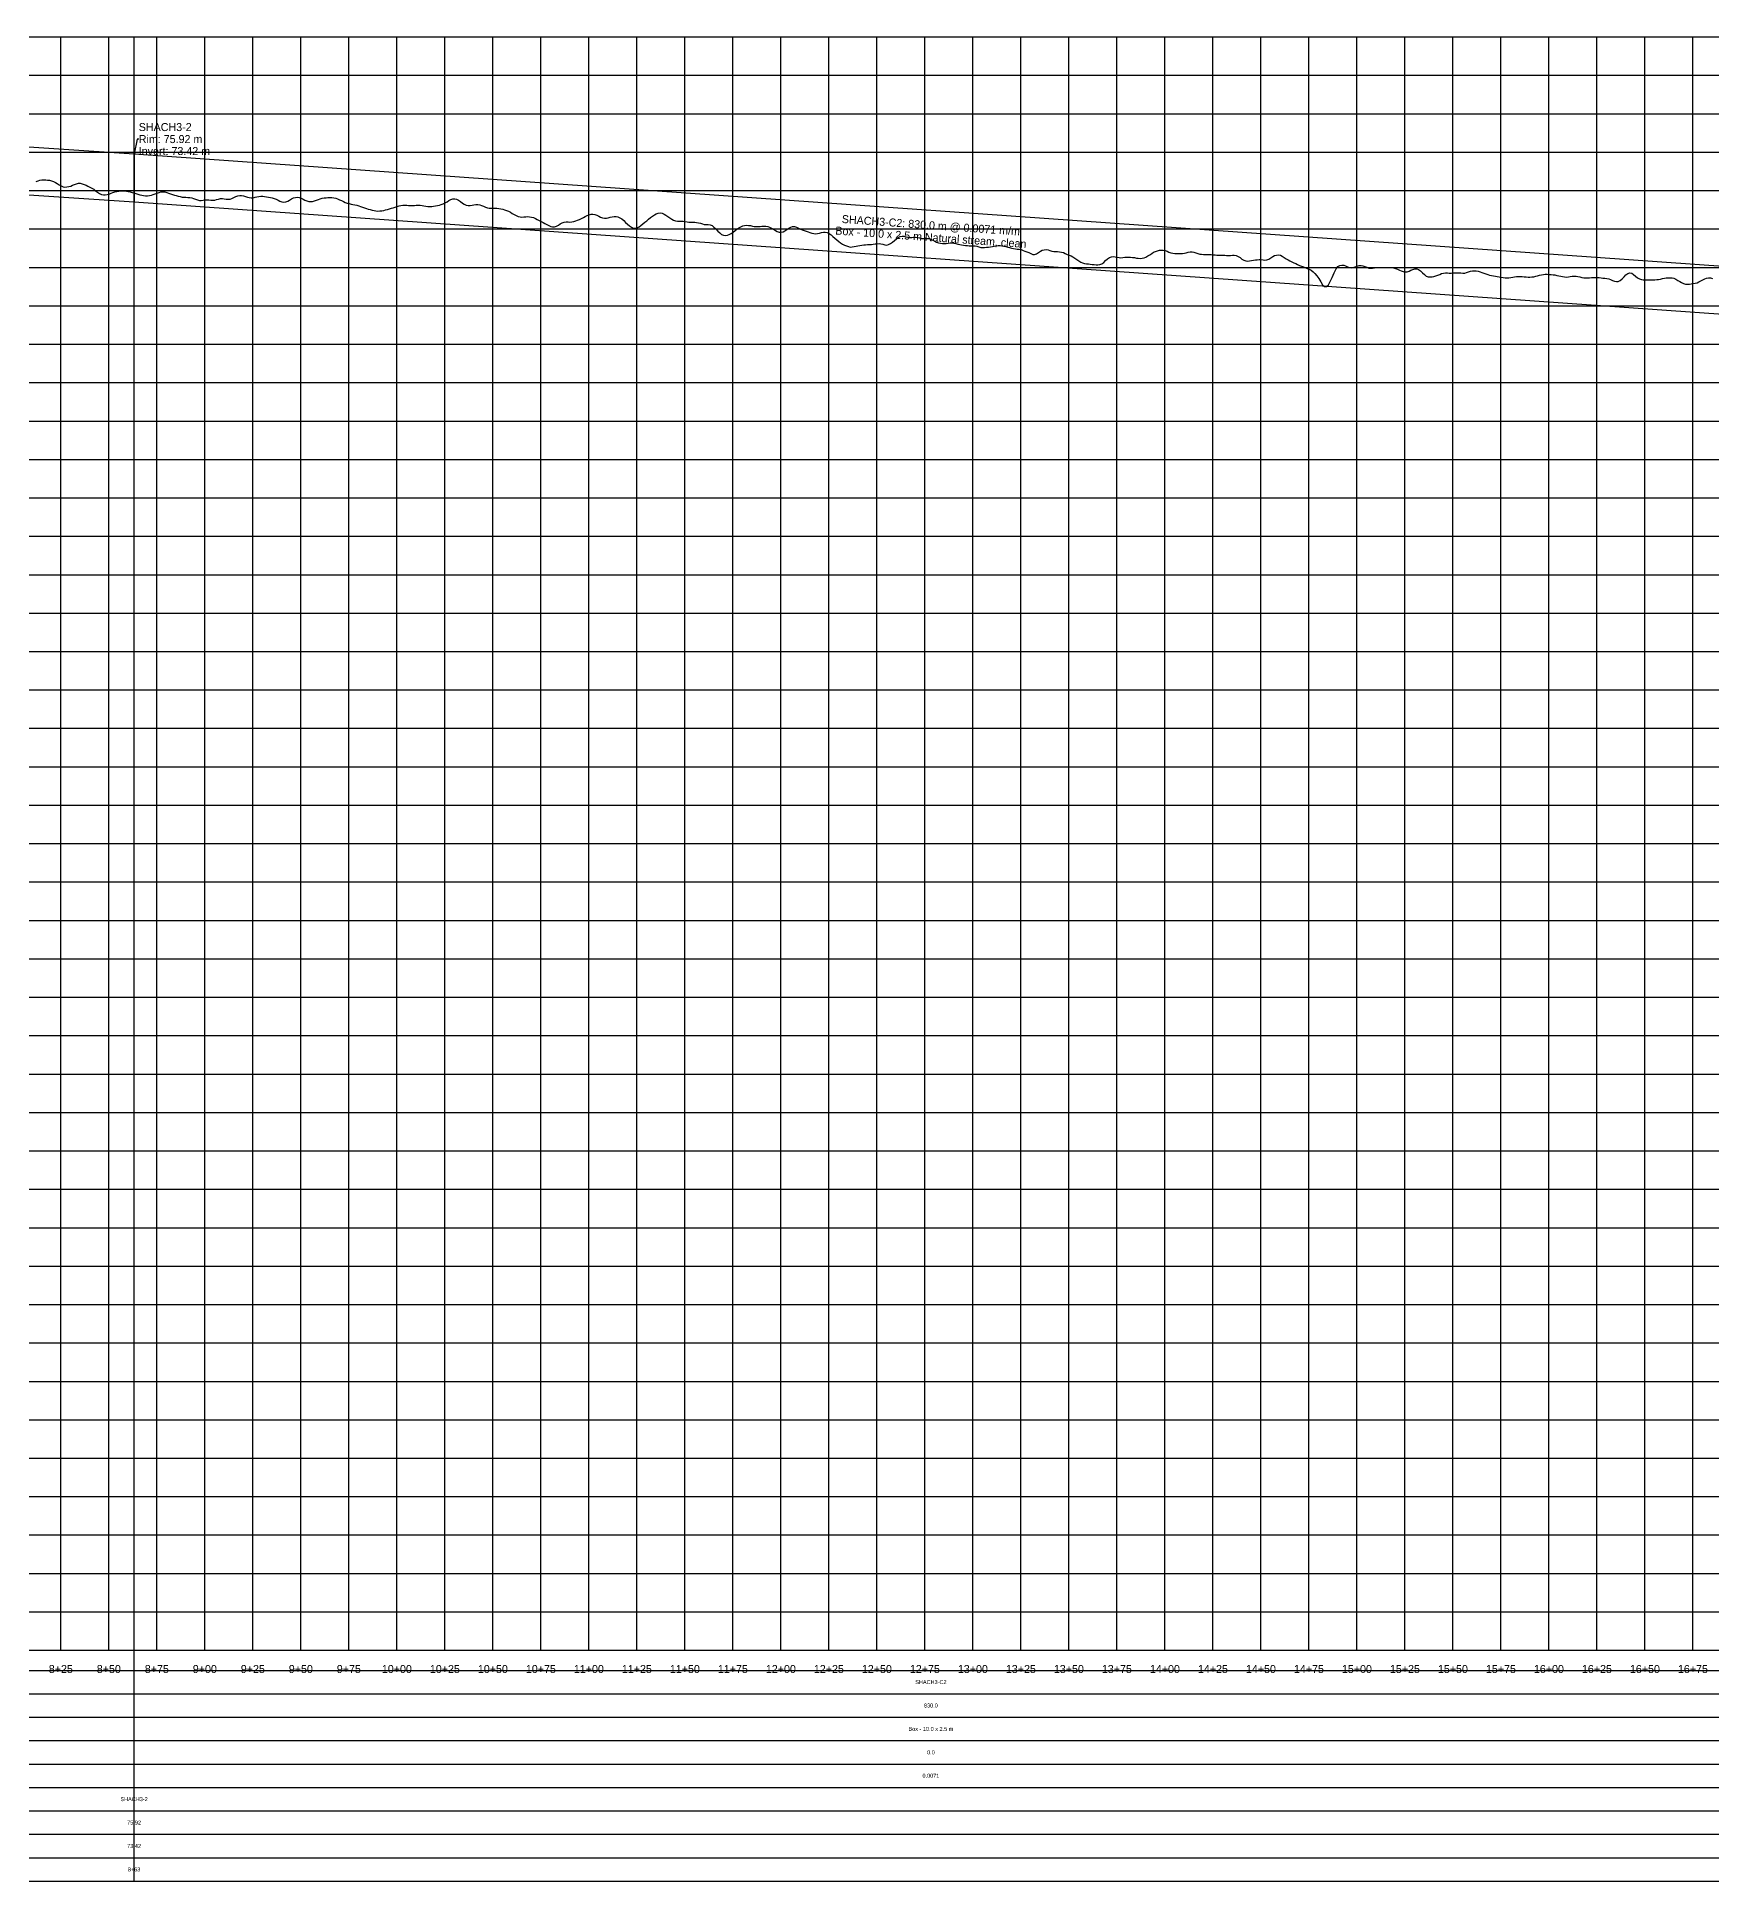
# Model space of a CAD drawing. Extents: x -64 to 13916, y -140 to 832.
# Drawn here: x 813 to 1684, y -140 to 820 of the extents above; entities that cross this region are included whole.
import ezdxf
from ezdxf.enums import TextEntityAlignment as Align

# ---------------------------------------------------------------- set-up
doc = ezdxf.new("R2010")
doc.units = 0
for name, color, linetype in [('Annotation', 7, 'Continuous'), ('Annotation_Table', 254, 'Continuous'), ('Crown', 7, 'Continuous'), ('Grid', 254, 'Continuous'), ('Grid_Text', 7, 'Continuous'), ('Ground_Elevation', 3, 'Continuous'), ('Hydraulic_Grade', 5, 'Continuous'), ('Invert', 7, 'Continuous'), ('Structure', 7, 'Continuous')]:
    doc.layers.add(name, color=color, linetype=linetype)

msp = doc.modelspace()

# ---------------------------------------------------------------- linework, layer by layer
at = {"layer": 'Annotation', "color": 0}
msp.add_lwpolyline([(863.13, 759.18), (862.93, 760.16), (863.72, 759.98)], close=True, dxfattribs=at)
msp.add_lwpolyline([(865.57, 766.8), (864.83, 766.8), (863.13, 759.18)], dxfattribs=at)
at = {"layer": 'Annotation_Table', "color": 254}
for points in [[(863.13, -140.21), (863.13, 820)], [(-25, -30.48), (13899.95, -30.48)], [(-25, -42.67), (13899.95, -42.67)], [(-25, -54.86), (13899.95, -54.86)], [(-25, -67.06), (13899.95, -67.06)], [(-25, -79.25), (13899.95, -79.25)], [(-25, -91.44), (13899.95, -91.44)], [(-25, -103.63), (13899.95, -103.63)], [(-25, -115.82), (13899.95, -115.82)], [(-25, -128.02), (13899.95, -128.02)], [(-25, -140.21), (13899.95, -140.21)]]:
    msp.add_lwpolyline(points, dxfattribs=at)
at = {"layer": 'Crown', "color": 0}
for points in [[(0, 816.43), (863.13, 759.18)], [(863.13, 759.18), (863.13, 759.18)], [(863.13, 759.18), (1693.13, 700.42)]]:
    msp.add_lwpolyline(points, dxfattribs=at)
at = {"layer": 'Grid', "color": 254}
for points in [[(-25, 820), (13900, 820)], [(825, -20), (825, 820)], [(850, -20), (850, 820)], [(875, -20), (875, 820)], [(900, -20), (900, 820)], [(925, -20), (925, 820)], [(950, -20), (950, 820)], [(975, -20), (975, 820)], [(1000, -20), (1000, 820)], [(1025, -20), (1025, 820)], [(1050, -20), (1050, 820)], [(1075, -20), (1075, 820)], [(1100, -20), (1100, 820)], [(1125, -20), (1125, 820)], [(1150, -20), (1150, 820)], [(1175, -20), (1175, 820)], [(1200, -20), (1200, 820)], [(1225, -20), (1225, 820)], [(1250, -20), (1250, 820)], [(1275, -20), (1275, 820)], [(1300, -20), (1300, 820)], [(1325, -20), (1325, 820)], [(1350, -20), (1350, 820)], [(1375, -20), (1375, 820)], [(1400, -20), (1400, 820)], [(1425, -20), (1425, 820)], [(1450, -20), (1450, 820)], [(1475, -20), (1475, 820)], [(1500, -20), (1500, 820)], [(1525, -20), (1525, 820)], [(1550, -20), (1550, 820)], [(1575, -20), (1575, 820)], [(1600, -20), (1600, 820)], [(1625, -20), (1625, 820)], [(1650, -20), (1650, 820)], [(1675, -20), (1675, 820)], [(-25, 800), (13900, 800)], [(-25, 780), (13900, 780)], [(-25, 760), (13900, 760)], [(-25, 740), (13900, 740)], [(-25, 720), (13900, 720)], [(-25, 700), (13900, 700)], [(-25, 680), (13900, 680)], [(-25, 660), (13900, 660)], [(-25, 640), (13900, 640)], [(-25, 620), (13900, 620)], [(-25, 600), (13900, 600)], [(-25, 580), (13900, 580)], [(-25, 560), (13900, 560)], [(-25, 540), (13900, 540)], [(-25, 520), (13900, 520)], [(-25, 500), (13900, 500)], [(-25, 480), (13900, 480)], [(-25, 460), (13900, 460)], [(-25, 440), (13900, 440)], [(-25, 420), (13900, 420)], [(-25, 400), (13900, 400)], [(-25, 380), (13900, 380)], [(-25, 360), (13900, 360)], [(-25, 340), (13900, 340)], [(-25, 320), (13900, 320)], [(-25, 300), (13900, 300)], [(-25, 280), (13900, 280)], [(-25, 260), (13900, 260)], [(-25, 240), (13900, 240)], [(-25, 220), (13900, 220)], [(-25, 200), (13900, 200)], [(-25, 180), (13900, 180)], [(-25, 160), (13900, 160)], [(-25, 140), (13900, 140)], [(-25, 120), (13900, 120)], [(-25, 100), (13900, 100)], [(-25, 80), (13900, 80)], [(-25, 60), (13900, 60)], [(-25, 40), (13900, 40)], [(-25, 20), (13900, 20)], [(-25, 0), (13900, 0)], [(-25, -20), (13900, -20)]]:
    msp.add_lwpolyline(points, dxfattribs=at)
at = {"layer": 'Ground_Elevation', "color": 3}
msp.add_lwpolyline([(812.13, 744.75), (813.13, 745.06), (814.13, 745.34), (815.13, 745.56), (816.13, 745.6), (817.13, 745.51), (818.13, 745.42), (819.13, 745.33), (820.13, 745.13), (821.13, 744.78), (822.13, 744.27), (823.13, 743.65), (824.13, 742.99), (825.13, 742.38), (826.13, 741.97), (827.13, 741.79), (828.13, 741.85), (829.13, 742.06), (830.13, 742.35), (831.13, 742.74), (832.13, 743.16), (833.13, 743.55), (834.13, 743.78), (835.13, 743.77), (836.13, 743.54), (837.13, 743.18), (838.13, 742.75), (839.13, 742.28), (840.13, 741.79), (841.13, 741.25), (842.13, 740.63), (843.13, 739.92), (844.13, 739.17), (845.13, 738.5), (846.13, 738), (847.13, 737.73), (848.13, 737.68), (849.13, 737.85), (850.13, 738.19), (851.13, 738.6), (852.13, 738.98), (853.13, 739.29), (854.13, 739.55), (855.13, 739.73), (856.13, 739.84), (857.13, 739.87), (858.13, 739.8), (859.13, 739.67), (860.13, 739.49), (861.13, 739.27), (862.13, 739.05), (863.13, 738.78), (864.13, 738.48), (865.13, 738.15), (866.13, 737.83), (867.13, 737.57), (868.13, 737.38), (869.13, 737.27), (870.13, 737.28), (871.13, 737.4), (872.13, 737.63), (873.13, 737.94), (874.13, 738.31), (875.13, 738.69), (876.13, 739.03), (877.13, 739.25), (878.13, 739.35), (879.13, 739.26), (880.13, 739.03), (881.13, 738.69), (882.13, 738.31), (883.13, 737.97), (884.13, 737.65), (885.13, 737.35), (886.13, 737.05), (887.13, 736.81), (888.13, 736.63), (889.13, 736.53), (890.13, 736.47), (891.13, 736.44), (892.13, 736.34), (893.13, 736.13), (894.13, 735.81), (895.13, 735.43), (896.13, 735.08), (897.13, 734.88), (898.13, 734.85), (899.13, 734.97), (900.13, 735.11), (901.13, 735.16), (902.13, 735.1), (903.13, 734.99), (904.13, 734.95), (905.13, 735.04), (906.13, 735.28), (907.13, 735.57), (908.13, 735.8), (909.13, 735.86), (910.13, 735.76), (911.13, 735.57), (912.13, 735.45), (913.13, 735.51), (914.13, 735.84), (915.13, 736.34), (916.13, 736.86), (917.13, 737.26), (918.13, 737.46), (919.13, 737.45), (920.13, 737.28), (921.13, 736.96), (922.13, 736.6), (923.13, 736.31), (924.13, 736.2), (925.13, 736.28), (926.13, 736.5), (927.13, 736.75), (928.13, 736.94), (929.13, 737.03), (930.13, 737.01), (931.13, 736.9), (932.13, 736.76), (933.13, 736.61), (934.13, 736.44), (935.13, 736.23), (936.13, 735.92), (937.13, 735.5), (938.13, 735.01), (939.13, 734.51), (940.13, 734.13), (941.13, 733.97), (942.13, 734.08), (943.13, 734.45), (944.13, 735), (945.13, 735.61), (946.13, 736.12), (947.13, 736.43), (948.13, 736.5), (949.13, 736.32), (950.13, 735.95), (951.13, 735.48), (952.13, 735.01), (953.13, 734.62), (954.13, 734.37), (955.13, 734.28), (956.13, 734.36), (957.13, 734.58), (958.13, 734.92), (959.13, 735.3), (960.13, 735.66), (961.13, 735.98), (962.13, 736.21), (963.13, 736.21), (964.13, 736.41), (965.13, 736.42), (966.13, 736.38), (967.13, 736.25), (968.13, 736.03), (969.13, 735.69), (970.13, 735.23), (971.13, 734.73), (972.13, 734.23), (973.13, 733.8), (974.13, 733.45), (975.13, 733.19), (976.13, 732.98), (977.13, 732.79), (978.13, 732.59), (979.13, 732.36), (980.13, 732.07), (981.13, 731.73), (982.13, 731.38), (983.13, 731.03), (984.13, 730.71), (985.13, 730.38), (986.13, 730.07), (987.13, 729.77), (988.13, 729.53), (989.13, 729.37), (990.13, 729.32), (991.13, 729.35), (992.13, 729.49), (993.13, 729.67), (994.13, 729.91), (995.13, 730.18), (996.13, 730.46), (997.13, 730.75), (998.13, 731.05), (999.13, 731.37), (1000.13, 731.69), (1001.13, 731.96), (1002.13, 732.18), (1003.13, 732.3), (1004.13, 732.33), (1005.13, 732.3), (1006.13, 732.26), (1007.13, 732.23), (1008.13, 732.24), (1009.13, 732.28), (1010.13, 732.33), (1011.13, 732.35), (1012.13, 732.31), (1013.13, 732.2), (1014.13, 732.03), (1015.13, 731.85), (1016.13, 731.71), (1017.13, 731.64), (1018.13, 731.68), (1019.13, 731.8), (1020.13, 731.98), (1021.13, 732.2), (1022.13, 732.44), (1023.13, 732.71), (1024.13, 733.07), (1025.13, 733.54), (1026.13, 734.12), (1027.13, 734.76), (1028.13, 735.32), (1029.13, 735.68), (1030.13, 735.73), (1031.13, 735.46), (1032.13, 734.92), (1033.13, 734.21), (1034.13, 733.48), (1035.13, 732.88), (1036.13, 732.44), (1037.13, 732.26), (1038.13, 732.25), (1039.13, 732.38), (1040.13, 732.56), (1041.13, 732.69), (1042.13, 732.69), (1043.13, 732.51), (1044.13, 732.19), (1045.13, 731.79), (1046.13, 731.39), (1047.13, 731.07), (1048.13, 730.89), (1049.13, 730.81), (1050.13, 730.8), (1051.13, 730.81), (1052.13, 730.78), (1053.13, 730.68), (1054.13, 730.52), (1055.13, 730.29), (1056.13, 730), (1057.13, 729.64), (1058.13, 729.2), (1059.13, 728.68), (1060.13, 728.1), (1061.13, 727.51), (1062.13, 726.98), (1063.13, 726.56), (1064.13, 726.3), (1065.13, 726.21), (1066.13, 726.26), (1067.13, 726.36), (1068.13, 726.41), (1069.13, 726.38), (1070.13, 726.21), (1071.13, 725.89), (1072.13, 725.45), (1073.13, 724.95), (1074.13, 724.41), (1075.13, 723.86), (1076.13, 723.32), (1077.13, 722.78), (1078.13, 722.24), (1079.13, 721.73), (1080.13, 721.32), (1081.13, 721.12), (1082.13, 721.16), (1083.13, 721.48), (1084.13, 722.01), (1085.13, 722.62), (1086.13, 723.13), (1087.13, 723.49), (1088.13, 723.63), (1089.13, 723.63), (1090.13, 723.6), (1091.13, 723.66), (1092.13, 723.84), (1093.13, 724.14), (1094.13, 724.53), (1095.13, 724.97), (1096.13, 725.43), (1097.13, 725.93), (1098.13, 726.45), (1099.13, 726.95), (1100.13, 727.37), (1101.13, 727.64), (1102.13, 727.66), (1103.13, 727.47), (1104.13, 727.09), (1105.13, 726.62), (1106.13, 726.16), (1107.13, 725.82), (1108.13, 725.66), (1109.13, 725.68), (1110.13, 725.85), (1111.13, 726.09), (1112.13, 726.33), (1113.13, 726.48), (1114.13, 726.48), (1115.13, 726.29), (1116.13, 725.85), (1117.13, 725.2), (1118.13, 724.35), (1119.13, 723.41), (1120.13, 722.49), (1121.13, 721.64), (1122.13, 720.94), (1123.13, 720.49), (1124.13, 720.35), (1125.13, 720.55), (1126.13, 721.02), (1127.13, 721.75), (1128.13, 722.62), (1129.13, 723.49), (1130.13, 724.3), (1131.13, 725.11), (1132.13, 725.91), (1133.13, 726.68), (1134.13, 727.36), (1135.13, 727.88), (1136.13, 728.24), (1137.13, 728.38), (1138.13, 728.22), (1139.13, 727.78), (1140.13, 727.17), (1141.13, 726.5), (1142.13, 725.81), (1143.13, 725.13), (1144.13, 724.57), (1145.13, 724.18), (1146.13, 724.05), (1147.13, 724.06), (1148.13, 724.04), (1149.13, 723.98), (1150.13, 723.86), (1151.13, 723.71), (1152.13, 723.6), (1153.13, 723.6), (1154.13, 723.6), (1155.13, 723.53), (1156.13, 723.42), (1157.13, 723.25), (1158.13, 722.94), (1159.13, 722.61), (1160.13, 722.39), (1161.13, 722.34), (1162.13, 722.32), (1163.13, 722.16), (1164.13, 721.72), (1165.13, 720.96), (1166.13, 719.98), (1167.13, 718.91), (1168.13, 717.92), (1169.13, 717.17), (1170.13, 716.79), (1171.13, 716.66), (1172.13, 716.77), (1173.13, 717.07), (1174.13, 717.62), (1175.13, 718.38), (1176.13, 719.17), (1177.13, 719.9), (1178.13, 720.57), (1179.13, 721.17), (1180.13, 721.61), (1181.13, 721.85), (1182.13, 721.94), (1183.13, 721.88), (1184.13, 721.73), (1185.13, 721.52), (1186.13, 721.35), (1187.13, 721.31), (1188.13, 721.27), (1189.13, 721.3), (1190.13, 721.39), (1191.13, 721.45), (1192.13, 721.39), (1193.13, 721.22), (1194.13, 720.92), (1195.13, 720.47), (1196.13, 719.84), (1197.13, 719.19), (1198.13, 718.64), (1199.13, 718.34), (1200.13, 718.31), (1201.13, 718.53), (1202.13, 719.04), (1203.13, 719.7), (1204.13, 720.36), (1205.13, 720.91), (1206.13, 721.25), (1207.13, 721.25), (1208.13, 720.95), (1209.13, 720.46), (1210.13, 719.94), (1211.13, 719.51), (1212.13, 719.15), (1213.13, 718.82), (1214.13, 718.49), (1215.13, 718.15), (1216.13, 717.84), (1217.13, 717.59), (1218.13, 717.47), (1219.13, 717.61), (1220.13, 717.87), (1221.13, 718.17), (1222.13, 718.39), (1223.13, 718.38), (1224.13, 718.13), (1225.13, 717.65), (1226.13, 716.92), (1227.13, 716.08), (1228.13, 715.19), (1229.13, 714.32), (1230.13, 713.53), (1231.13, 712.8), (1232.13, 712.16), (1233.13, 711.61), (1234.13, 711.18), (1235.13, 710.86), (1236.13, 710.6), (1237.13, 710.64), (1238.13, 710.8), (1239.13, 711), (1240.13, 711.14), (1241.13, 711.3), (1242.13, 711.53), (1243.13, 711.71), (1244.13, 711.81), (1245.13, 711.89), (1246.13, 711.95), (1247.13, 711.99), (1248.13, 712.06), (1249.13, 712.19), (1250.13, 712.3), (1251.13, 712.34), (1252.13, 712.26), (1253.13, 712.04), (1254.13, 711.74), (1255.13, 711.58), (1256.13, 711.84), (1257.13, 712.41), (1258.13, 713.17), (1259.13, 714), (1260.13, 714.84), (1261.13, 715.6), (1262.13, 716.1), (1263.13, 716.31), (1264.13, 716.21), (1265.13, 715.95), (1266.13, 715.7), (1267.13, 715.56), (1268.13, 715.53), (1269.13, 715.65), (1270.13, 715.68), (1271.13, 715.58), (1272.13, 715.34), (1273.13, 715.1), (1274.13, 714.98), (1275.13, 714.98), (1276.13, 715.04), (1277.13, 714.95), (1278.13, 714.68), (1279.13, 714.16), (1280.13, 713.64), (1281.13, 713.19), (1282.13, 712.83), (1283.13, 712.59), (1284.13, 712.46), (1285.13, 712.41), (1286.13, 712.42), (1287.13, 712.56), (1288.13, 712.69), (1289.13, 712.71), (1290.13, 712.59), (1291.13, 712.37), (1292.13, 712.15), (1293.13, 711.95), (1294.13, 711.73), (1295.13, 711.54), (1296.13, 711.39), (1297.13, 711.3), (1298.13, 711.28), (1299.13, 711.26), (1300.13, 711.22), (1301.13, 711.14), (1302.13, 710.95), (1303.13, 710.64), (1304.13, 710.4), (1305.13, 710.3), (1306.13, 710.35), (1307.13, 710.45), (1308.13, 710.54), (1309.13, 710.67), (1310.13, 710.89), (1311.13, 711.12), (1312.13, 711.29), (1313.13, 711.37), (1314.13, 711.3), (1315.13, 711.17), (1316.13, 711), (1317.13, 710.8), (1318.13, 710.56), (1319.13, 710.3), (1320.13, 710.03), (1321.13, 709.76), (1322.13, 709.63), (1323.13, 709.55), (1324.13, 709.51), (1325.13, 709.28), (1326.13, 708.85), (1327.13, 708.42), (1328.13, 708.06), (1329.13, 707.79), (1330.13, 707.27), (1331.13, 706.72), (1332.13, 706.67), (1333.13, 707.05), (1334.13, 707.78), (1335.13, 708.42), (1336.13, 708.91), (1337.13, 709.17), (1338.13, 709.22), (1339.13, 709.05), (1340.13, 708.73), (1341.13, 708.49), (1342.13, 708.29), (1343.13, 708.22), (1344.13, 708.18), (1345.13, 708.12), (1346.13, 707.99), (1347.13, 707.68), (1348.13, 707.16), (1349.13, 706.71), (1350.13, 706.42), (1351.13, 706.05), (1352.13, 705.54), (1353.13, 704.85), (1354.13, 704.1), (1355.13, 703.38), (1356.13, 702.75), (1357.13, 702.28), (1358.13, 702.03), (1359.13, 701.92), (1360.13, 701.86), (1361.13, 701.73), (1362.13, 701.56), (1363.13, 701.43), (1364.13, 701.36), (1365.13, 701.4), (1366.13, 701.54), (1367.13, 701.84), (1368.13, 702.61), (1369.13, 703.62), (1370.13, 704.51), (1371.13, 705.08), (1372.13, 705.44), (1373.13, 705.61), (1374.13, 705.54), (1375.13, 705.31), (1376.13, 705.07), (1377.13, 705.02), (1378.13, 705.14), (1379.13, 705.31), (1380.13, 705.38), (1381.13, 705.36), (1382.13, 705.29), (1383.13, 705.2), (1384.13, 705.06), (1385.13, 704.87), (1386.13, 704.72), (1387.13, 704.67), (1388.13, 704.78), (1389.13, 705.01), (1390.13, 705.38), (1391.13, 705.93), (1392.13, 706.59), (1393.13, 707.27), (1394.13, 707.86), (1395.13, 708.32), (1396.13, 708.67), (1397.13, 708.9), (1398.13, 708.99), (1399.13, 708.94), (1400.13, 708.72), (1401.13, 708.38), (1402.13, 707.98), (1403.13, 707.59), (1404.13, 707.36), (1405.13, 707.27), (1406.13, 707.24), (1407.13, 707.2), (1408.13, 707.17), (1409.13, 707.2), (1410.13, 707.34), (1411.13, 707.56), (1412.13, 707.84), (1413.13, 708.03), (1414.13, 708.05), (1415.13, 707.87), (1416.13, 707.52), (1417.13, 707.15), (1418.13, 706.9), (1419.13, 706.8), (1420.13, 706.77), (1421.13, 706.78), (1422.13, 706.78), (1423.13, 706.76), (1424.13, 706.7), (1425.13, 706.6), (1426.13, 706.48), (1427.13, 706.38), (1428.13, 706.34), (1429.13, 706.34), (1430.13, 706.38), (1431.13, 706.33), (1432.13, 706.25), (1433.13, 706.18), (1434.13, 706.23), (1435.13, 706.35), (1436.13, 706.39), (1437.13, 706.18), (1438.13, 705.73), (1439.13, 705.06), (1440.13, 704.32), (1441.13, 703.76), (1442.13, 703.41), (1443.13, 703.31), (1444.13, 703.41), (1445.13, 703.63), (1446.13, 703.8), (1447.13, 703.91), (1448.13, 703.97), (1449.13, 704.03), (1450.13, 704.02), (1451.13, 703.91), (1452.13, 703.81), (1453.13, 703.89), (1454.13, 704.34), (1455.13, 704.98), (1456.13, 705.64), (1457.13, 706.14), (1458.13, 706.43), (1459.13, 706.49), (1460.13, 706.27), (1461.13, 705.79), (1462.13, 705.13), (1463.13, 704.49), (1464.13, 703.88), (1465.13, 703.34), (1466.13, 702.83), (1467.13, 702.4), (1468.13, 701.94), (1469.13, 701.48), (1470.13, 701.03), (1471.13, 700.64), (1472.13, 700.26), (1473.13, 699.88), (1474.13, 699.48), (1475.13, 699.07), (1476.13, 698.54), (1477.13, 697.74), (1478.13, 696.74), (1479.13, 695.55), (1480.13, 694.14), (1481.13, 692.46), (1482.13, 690.89), (1483.13, 690), (1484.13, 689.96), (1485.13, 690.95), (1486.13, 692.56), (1487.13, 694.75), (1488.13, 697.11), (1489.13, 699.16), (1490.13, 700.42), (1491.13, 701.03), (1492.13, 701.21), (1493.13, 701.1), (1494.13, 700.82), (1495.13, 700.32), (1496.13, 699.87), (1497.13, 699.75), (1498.13, 699.93), (1499.13, 700.31), (1500.13, 700.64), (1501.13, 700.91), (1502.13, 701), (1503.13, 700.87), (1504.13, 700.5), (1505.13, 700.02), (1506.13, 699.64), (1507.13, 699.55), (1508.13, 699.62), (1509.13, 699.77), (1510.13, 699.86), (1511.13, 699.93), (1512.13, 699.98), (1513.13, 699.99), (1514.13, 699.98), (1515.13, 699.96), (1516.13, 699.95), (1517.13, 699.93), (1518.13, 699.88), (1519.13, 699.71), (1520.13, 699.44), (1521.13, 699.06), (1522.13, 698.62), (1523.13, 698.18), (1524.13, 697.84), (1525.13, 697.67), (1526.13, 697.7), (1527.13, 698), (1528.13, 698.51), (1529.13, 698.97), (1530.13, 699.24), (1531.13, 699.25), (1532.13, 698.91), (1533.13, 698.22), (1534.13, 697.22), (1535.13, 696.22), (1536.13, 695.48), (1537.13, 695.13), (1538.13, 695.01), (1539.13, 695.03), (1540.13, 695.27), (1541.13, 695.61), (1542.13, 695.95), (1543.13, 696.35), (1544.13, 696.74), (1545.13, 697.01), (1546.13, 697.13), (1547.13, 697.13), (1548.13, 697.06), (1549.13, 697.02), (1550.13, 697.07), (1551.13, 697.11), (1552.13, 697.11), (1553.13, 697.12), (1554.13, 697.08), (1555.13, 697.04), (1556.13, 697.01), (1557.13, 697.24), (1558.13, 697.6), (1559.13, 698), (1560.13, 698.22), (1561.13, 698.26), (1562.13, 698.12), (1563.13, 697.95), (1564.13, 697.7), (1565.13, 697.37), (1566.13, 696.98), (1567.13, 696.58), (1568.13, 696.2), (1569.13, 695.94), (1570.13, 695.77), (1571.13, 695.61), (1572.13, 695.46), (1573.13, 695.26), (1574.13, 695.09), (1575.13, 694.9), (1576.13, 694.74), (1577.13, 694.62), (1578.13, 694.55), (1579.13, 694.58), (1580.13, 694.74), (1581.13, 694.96), (1582.13, 695.14), (1583.13, 695.2), (1584.13, 695.19), (1585.13, 695.18), (1586.13, 695.18), (1587.13, 695.13), (1588.13, 695.06), (1589.13, 694.98), (1590.13, 694.95), (1591.13, 694.99), (1592.13, 695.14), (1593.13, 695.36), (1594.13, 695.63), (1595.13, 695.9), (1596.13, 696.12), (1597.13, 696.3), (1598.13, 696.4), (1599.13, 696.41), (1600.13, 696.36), (1601.13, 696.29), (1602.13, 696.19), (1603.13, 696.04), (1604.13, 695.85), (1605.13, 695.62), (1606.13, 695.4), (1607.13, 695.19), (1608.13, 695.04), (1609.13, 694.98), (1610.13, 695.04), (1611.13, 695.2), (1612.13, 695.37), (1613.13, 695.48), (1614.13, 695.47), (1615.13, 695.3), (1616.13, 695.02), (1617.13, 694.76), (1618.13, 694.59), (1619.13, 694.53), (1620.13, 694.54), (1621.13, 694.59), (1622.13, 694.69), (1623.13, 694.77), (1624.13, 694.8), (1625.13, 694.75), (1626.13, 694.66), (1627.13, 694.56), (1628.13, 694.46), (1629.13, 694.33), (1630.13, 694.18), (1631.13, 693.96), (1632.13, 693.65), (1633.13, 693.22), (1634.13, 692.8), (1635.13, 692.57), (1636.13, 692.68), (1637.13, 693.18), (1638.13, 694.02), (1639.13, 695.06), (1640.13, 696.11), (1641.13, 696.88), (1642.13, 697.16), (1643.13, 696.91), (1644.13, 696.21), (1645.13, 695.38), (1646.13, 694.63), (1647.13, 694.09), (1648.13, 693.74), (1649.13, 693.56), (1650.13, 693.5), (1651.13, 693.51), (1652.13, 693.53), (1653.13, 693.55), (1654.13, 693.56), (1655.13, 693.58), (1656.13, 693.64), (1657.13, 693.76), (1658.13, 693.92), (1659.13, 694.13), (1660.13, 694.35), (1661.13, 694.52), (1662.13, 694.61), (1663.13, 694.62), (1664.13, 694.54), (1665.13, 694.3), (1666.13, 693.85), (1667.13, 693.23), (1668.13, 692.58), (1669.13, 692.04), (1670.13, 691.63), (1671.13, 691.33), (1672.13, 691.19), (1673.13, 691.21), (1674.13, 691.38), (1675.13, 691.55), (1676.13, 691.71), (1677.13, 691.95), (1678.13, 692.41), (1679.13, 693), (1680.13, 693.53), (1681.13, 693.99), (1682.13, 694.37), (1683.13, 694.6), (1684.13, 694.55), (1685.13, 694.17)], dxfattribs=at)
at = {"layer": 'Hydraulic_Grade', "color": 5}
for points in [[(0, 791.43), (863.13, 734.18)], [(863.13, 734.18), (863.13, 734.18)], [(863.13, 734.18), (1693.13, 675.42)]]:
    msp.add_lwpolyline(points, dxfattribs=at)
at = {"layer": 'Invert', "color": 0}
for points in [[(0, 791.43), (863.13, 734.18)], [(863.13, 734.18), (863.13, 734.18)], [(863.13, 734.18), (1693.13, 675.42)]]:
    msp.add_lwpolyline(points, dxfattribs=at)
at = {"layer": 'Structure', "color": 0}
msp.add_lwpolyline([(863.13, 759.18), (863.13, 734.18)], dxfattribs=at)
msp.add_lwpolyline([(863.13, 759.18), (863.13, 734.18)], dxfattribs=at)

# ---------------------------------------------------------------- texts
at = {"layer": 'Annotation', "color": 0}
for s, height, p in [('SHACH3-2', 4.167, (865.57, 773.05)), ('Rim: 75.92 m', 4.1667, (865.57, 766.8)), ('Invert: 73.42 m', 4.1667, (865.57, 760.55))]:
    msp.add_text(s, height=height, dxfattribs=at).set_placement(p, align=Align.MIDDLE_LEFT)
for s, p in [('Box - 10.0 x 2.5 m Natural stream, clean', (1278.13, 715.69)), ('SHACH3-C2: 830.0 m @ 0.0071 m/m', (1278.13, 721.94))]:
    msp.add_text(s, height=4.1667, rotation=355.95049, dxfattribs=at).set_placement(p, align=Align.MIDDLE_CENTER)
at = {"layer": 'Annotation_Table', "color": 0}
for s, height, p in [('SHACH3-C2', 2.083, (1278.13, -36.58)), ('830.0', 2.083, (1278.13, -48.77)), ('Box - 10.0 x 2.5 m', 2.0833, (1278.13, -60.96)), ('0.0', 2.083, (1278.13, -73.15)), ('0.0071', 2.083, (1278.13, -85.34)), ('SHACH3-2', 2.083, (863.13, -97.54)), ('75.92', 2.083, (863.13, -109.73)), ('73.42', 2.083, (863.13, -121.92)), ('8+63', 2.083, (863.13, -134.11))]:
    msp.add_text(s, height=height, dxfattribs=at).set_placement(p, align=Align.MIDDLE_CENTER)
at = {"layer": 'Grid_Text', "color": 0}
for s, p in [('8+25', (825, -27.7)), ('8+50', (850, -27.7)), ('8+75', (875, -27.7)), ('9+00', (900, -27.7)), ('9+25', (925, -27.7)), ('9+50', (950, -27.7)), ('9+75', (975, -27.7)), ('10+00', (1000, -27.7)), ('10+25', (1025, -27.7)), ('10+50', (1050, -27.7)), ('10+75', (1075, -27.7)), ('11+00', (1100, -27.7)), ('11+25', (1125, -27.7)), ('11+50', (1150, -27.7)), ('11+75', (1175, -27.7)), ('12+00', (1200, -27.7)), ('12+25', (1225, -27.7)), ('12+50', (1250, -27.7)), ('12+75', (1275, -27.7)), ('13+00', (1300, -27.7)), ('13+25', (1325, -27.7)), ('13+50', (1350, -27.7)), ('13+75', (1375, -27.7)), ('14+00', (1400, -27.7)), ('14+25', (1425, -27.7)), ('14+50', (1450, -27.7)), ('14+75', (1475, -27.7)), ('15+00', (1500, -27.7)), ('15+25', (1525, -27.7)), ('15+50', (1550, -27.7)), ('15+75', (1575, -27.7)), ('16+00', (1600, -27.7)), ('16+25', (1625, -27.7)), ('16+50', (1650, -27.7)), ('16+75', (1675, -27.7))]:
    msp.add_text(s, height=4.167, dxfattribs=at).set_placement(p, align=Align.TOP_CENTER)

doc.saveas('drawing.dxf')
